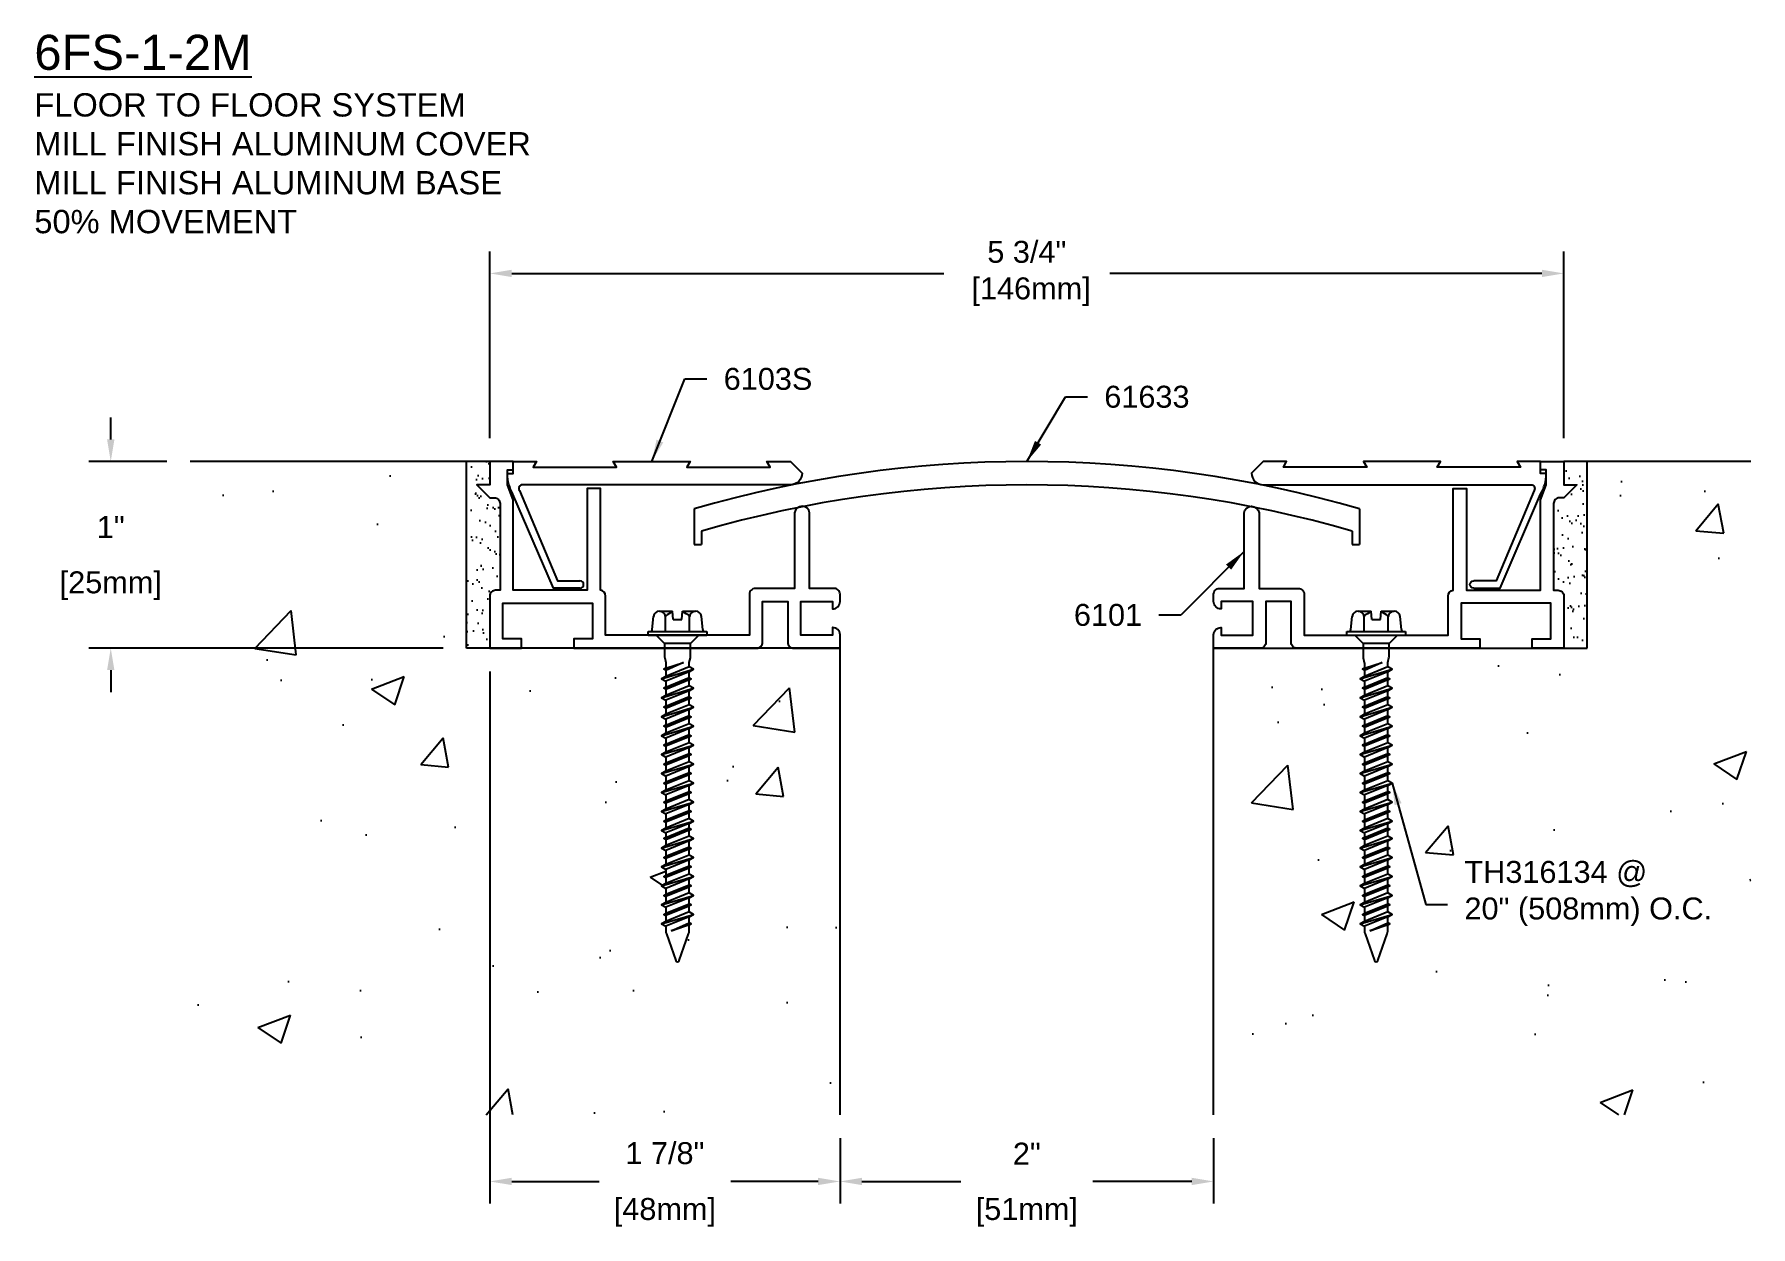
# Model space of a CAD drawing. Header units: inches. Extents: x 28.19 to 37.38, y 15.23 to 21.62.
import ezdxf

# ---------------------------------------------------------------- set-up
doc = ezdxf.new("R2010")
doc.units = ezdxf.units.IN
doc.header["$MEASUREMENT"] = 0
for name, color, linetype in [('Anchors', 4, 'Continuous'), ('Conditions', 1, 'Continuous'), ('Dimensions', 3, 'Continuous'), ('Metals', 7, 'Continuous'), ('Text', 2, 'Continuous')]:
    doc.layers.add(name, color=color, linetype=linetype)
doc.styles.add('arial', font='arial.ttf')
doc.dimstyles.new('Arial', dxfattribs={"dimtxt": 0.1175, "dimasz": 0.1175, "dimexe": 0.1175, "dimexo": 0.125, "dimgap": 0.09, "dimtad": 0, "dimtih": 1, "dimtoh": 1, "dimdec": 4, "dimzin": 0, "dimdsep": 46, "dimlunit": 4, "dimtxsty": 'arial', "dimcen": 0.09, "dimadec": 0, "dimazin": 0, "dimtfac": 1, "dimtdec": 4, "dimtofl": 0, "dimtmove": 0, "dimatfit": 3, "dimfxl": 0, "dimfrac": 2, "dimtolj": 1, "dimtzin": 0, "dimarcsym": 0})

# ---------------------------------------------------------------- blocks, each defined once
blk = doc.blocks.new('6103S')
blk.add_lwpolyline([(-0.407, -0.2854), (-0.5489, -0.2854), (-0.7652, 0.2181, -0.131528), (-0.7944, 0.3275), (-0.7944, 0.3288), (-0.7644, 0.3288), (-0.7644, 0.3938), (-0.6394, 0.3938), (-0.6568, 0.3638), (-0.2111, 0.3638), (-0.2284, 0.3938), (0.1836, 0.3938), (0.1662, 0.3638), (0.6119, 0.3638), (0.5946, 0.3938), (0.7196, 0.3938), (0.7826, 0.3308, -0.414214), (0.7206, 0.2688), (-0.7137, 0.2688, 0.577187), (-0.731, 0.2388), (-0.5266, -0.2454), (-0.4066, -0.2454)], format="xyb")
blk.add_arc((-0.4069, -0.2654), 0.02, 269.65196, 89.15988)
blk = doc.blocks.new('61633')
for p, q in [((-1.7822, -0.1378), (-1.7822, -0.3278)), ((1.7798, -0.1378), (1.7798, -0.3278)), ((-1.7422, -0.2563), (-1.7422, -0.3278)), ((1.7398, -0.2563), (1.7398, -0.3278)), ((-1.7822, -0.3278), (-1.7422, -0.3278)), ((1.7398, -0.3278), (1.7798, -0.3278))]:
    blk.add_line(p, q)
for radius, start, end in [(6.375, 73.77724, 106.22276), (6.25, 73.82572, 106.17428)]:
    blk.add_arc((-0.0012, -6.2589), radius, start, end)
blk = doc.blocks.new('*D3')
at = {"layer": 'Defpoints', "color": 0}
for p in [(32.5001, 15.8299), (34.5001, 15.8299), (32.5001, 15.4734)]:
    blk.add_point(p, dxfattribs=at)
at = {"layer": 'Dimensions', "color": 0, "lineweight": -2}
for p, q in [((32.5001, 15.7049), (32.5001, 15.3559)), ((34.5001, 15.7049), (34.5001, 15.3559)), ((32.6176, 15.4734), (33.1474, 15.4734)), ((34.3826, 15.4734), (33.8528, 15.4734))]:
    blk.add_line(p, q, dxfattribs=at)
at = {"layer": 'Dimensions', "color": 0}
for points in [[(32.6176, 15.493), (32.6176, 15.4539), (32.5001, 15.4734)], [(34.3826, 15.493), (34.3826, 15.4539), (34.5001, 15.4734)]]:
    blk.add_solid(points, dxfattribs=at)
at = {"layer": 'Dimensions', "color": 0, "char_height": 0.1175, "attachment_point": 5, "style": 'arial'}
for s, insert in [('\\A1;2"', (33.5001, 15.6224)), ('\\A1;[51mm]', (33.5001, 15.3081))]:
    blk.add_mtext(s, dxfattribs=dict(at, insert=insert))
blk = doc.blocks.new('*D4')
at = {"layer": 'Defpoints', "color": 0}
for p in [(36.3751, 20.337), (30.6251, 19.3299), (36.3751, 19.3299)]:
    blk.add_point(p, dxfattribs=at)
at = {"layer": 'Dimensions', "color": 0, "lineweight": -2}
for p, q in [((30.6251, 19.4549), (30.6251, 20.4545)), ((36.3751, 19.4549), (36.3751, 20.4545)), ((30.7426, 20.337), (33.0561, 20.337)), ((36.2576, 20.337), (33.9441, 20.337))]:
    blk.add_line(p, q, dxfattribs=at)
at = {"layer": 'Dimensions', "color": 0}
for points in [[(30.7426, 20.3566), (30.7426, 20.3174), (30.6251, 20.337)], [(36.2576, 20.3566), (36.2576, 20.3174), (36.3751, 20.337)]]:
    blk.add_solid(points, dxfattribs=at)
at = {"layer": 'Dimensions', "color": 0, "insert": (33.5001, 20.337), "char_height": 0.1175, "attachment_point": 5, "style": 'arial'}
blk.add_mtext('\\A1;5 3/4"\\P [146mm]', dxfattribs=at)
blk = doc.blocks.new('*D5')
at = {"layer": 'Defpoints', "color": 0}
for p in [(30.6251, 18.3299), (32.5001, 15.8299), (32.5001, 15.4734)]:
    blk.add_point(p, dxfattribs=at)
at = {"layer": 'Dimensions', "color": 0, "lineweight": -2}
for p, q in [((30.6251, 18.2049), (30.6251, 15.3559)), ((32.5001, 15.7049), (32.5001, 15.3559)), ((30.7426, 15.4734), (31.2099, 15.4734)), ((32.3826, 15.4734), (31.9153, 15.4734))]:
    blk.add_line(p, q, dxfattribs=at)
at = {"layer": 'Dimensions', "color": 0}
for points in [[(30.7426, 15.493), (30.7426, 15.4539), (30.6251, 15.4734)], [(32.3826, 15.493), (32.3826, 15.4539), (32.5001, 15.4734)]]:
    blk.add_solid(points, dxfattribs=at)
at = {"layer": 'Dimensions', "color": 0, "char_height": 0.1175, "attachment_point": 5, "style": 'arial'}
for s, insert in [('\\A1;1 7/8"', (31.5626, 15.6242)), ('\\A1;[48mm]', (31.5626, 15.3081))]:
    blk.add_mtext(s, dxfattribs=dict(at, insert=insert))
blk = doc.blocks.new('*D6')
at = {"layer": 'Defpoints', "color": 0}
for p in [(29.0207, 19.3299), (28.5961, 18.3299), (30.5001, 18.3299)]:
    blk.add_point(p, dxfattribs=at)
at = {"layer": 'Dimensions', "color": 0, "lineweight": -2}
for p, q in [((28.5961, 19.4474), (28.5961, 19.5649)), ((28.8957, 19.3299), (28.4786, 19.3299)), ((30.3751, 18.3299), (28.4786, 18.3299)), ((28.5961, 18.2124), (28.5961, 18.0949))]:
    blk.add_line(p, q, dxfattribs=at)
at = {"layer": 'Dimensions', "color": 0}
for points in [[(28.5765, 19.4474), (28.6157, 19.4474), (28.5961, 19.3299)], [(28.5765, 18.2124), (28.6157, 18.2124), (28.5961, 18.3299)]]:
    blk.add_solid(points, dxfattribs=at)
at = {"layer": 'Dimensions', "color": 0, "char_height": 0.1175, "attachment_point": 5, "style": 'arial'}
for s, insert in [('\\A1;1"', (28.5961, 18.9789)), ('\\A1;[25mm]', (28.5961, 18.6646))]:
    blk.add_mtext(s, dxfattribs=dict(at, insert=insert))
blk = doc.blocks.new('TH316134')
for p, q in [((-0.1352, 0.029), (-0.129, 0.1001)), ((-0.0967, 0.1275), (-0.0272, 0.1275)), ((-0.0645, 0.0188), (-0.0645, 0.1001)), ((-0.0232, 0.0825), (-0.0272, 0.1275)), ((0.0233, 0.0825), (0.0272, 0.1275)), ((0.0272, 0.1275), (0.0967, 0.1275)), ((0.0645, 0.0188), (0.0645, 0.1001)), ((0.1352, 0.029), (0.129, 0.1001)), ((-0.1568, 0.0188), (0.1568, 0.0188)), ((-0.1568, 0), (-0.1568, 0.0188)), ((-0.1568, 0), (0.1568, 0)), ((-0.1148, 0), (-0.0697, -0.045)), ((-0.0232, 0.0825), (0.0233, 0.0825)), ((0.1148, 0), (0.0698, -0.045)), ((0.1568, 0.0188), (0.1568, 0)), ((-0.0862, -0.2344), (0.0863, -0.1836)), ((-0.0737, -0.1836), (0.0321, -0.1471)), ((0.0321, -0.1471), (-0.0623, -0.1898)), ((-0.0623, -0.1774), (0.0321, -0.1471)), ((0.0623, -0.1707), (-0.0623, -0.2215)), ((-0.0737, -0.2852), (0.0737, -0.2344)), ((0.0623, -0.1965), (-0.0623, -0.2473)), ((-0.0623, -0.279), (0.0623, -0.2282)), ((0.0623, -0.2405), (-0.0623, -0.2913)), ((0.0623, -0.2722), (-0.0623, -0.323)), ((-0.0862, -0.3359), (0.0863, -0.2852)), ((-0.0737, -0.3867), (0.0737, -0.3359)), ((0.0623, -0.2981), (-0.0623, -0.3489)), ((-0.0623, -0.3806), (0.0623, -0.3298)), ((0.0623, -0.3421), (-0.0623, -0.3929)), ((-0.0862, -0.4375), (0.0863, -0.3867)), ((-0.0737, -0.4883), (0.0737, -0.4375)), ((0.0623, -0.3738), (-0.0623, -0.4246)), ((0.0623, -0.3996), (-0.0623, -0.4504)), ((-0.0623, -0.4821), (0.0623, -0.4313)), ((0.0623, -0.4437), (-0.0623, -0.4944)), ((-0.0862, -0.5391), (0.0863, -0.4883)), ((-0.0737, -0.5898), (0.0737, -0.5391)), ((0.0623, -0.4754), (-0.0623, -0.5261)), ((0.0623, -0.5012), (-0.0623, -0.552)), ((-0.0623, -0.5837), (0.0623, -0.5329)), ((0.0623, -0.5452), (-0.0623, -0.596)), ((-0.0862, -0.6406), (0.0863, -0.5898)), ((-0.0737, -0.6914), (0.0737, -0.6406)), ((0.0623, -0.5769), (-0.0623, -0.6277)), ((0.0623, -0.6028), (-0.0623, -0.6535)), ((-0.0623, -0.6852), (0.0623, -0.6345)), ((-0.0862, -0.7422), (0.0863, -0.6914)), ((0.0623, -0.6468), (-0.0623, -0.6976)), ((0.0623, -0.6785), (-0.0623, -0.7293)), ((0.0623, -0.7043), (-0.0623, -0.7551)), ((-0.0862, -0.8437), (0.0863, -0.793)), ((-0.0737, -0.793), (0.0737, -0.7422)), ((-0.0623, -0.7868), (0.0623, -0.736)), ((0.0623, -0.7484), (-0.0623, -0.7991)), ((0.0623, -0.78), (-0.0623, -0.8308)), ((0.0623, -0.8059), (-0.0623, -0.8567)), ((-0.0862, -0.9453), (0.0863, -0.8945)), ((-0.0737, -0.8945), (0.0737, -0.8437)), ((-0.0623, -0.8884), (0.0623, -0.8376)), ((0.0623, -0.8499), (-0.0623, -0.9007)), ((0.0623, -0.8816), (-0.0623, -0.9324)), ((0.0623, -0.9075), (-0.0623, -0.9582)), ((-0.0862, -1.0469), (0.0863, -0.9961)), ((-0.0737, -0.9961), (0.0737, -0.9453)), ((-0.0623, -0.9899), (0.0623, -0.9391)), ((0.0623, -0.9515), (-0.0623, -1.0023)), ((0.0623, -0.9832), (-0.0623, -1.034)), ((0.0623, -1.009), (-0.0623, -1.0598)), ((-0.0862, -1.1406), (0.0863, -1.0898)), ((-0.0737, -1.0898), (0.0737, -1.0391)), ((-0.0623, -1.0837), (0.0623, -1.0329)), ((0.0623, -1.0452), (-0.0623, -1.096)), ((0.0623, -1.0769), (-0.0623, -1.1277)), ((-0.0862, -1.2422), (0.0863, -1.1914)), ((-0.0737, -1.1914), (0.0737, -1.1406)), ((0.0623, -1.1028), (-0.0623, -1.1535)), ((-0.0623, -1.1852), (0.0623, -1.1345)), ((0.0623, -1.1468), (-0.0623, -1.1976)), ((0.0623, -1.1785), (-0.0623, -1.2293)), ((-0.0737, -1.293), (0.0737, -1.2422)), ((0.0623, -1.2043), (-0.0623, -1.2551)), ((-0.0623, -1.2868), (0.0623, -1.236)), ((0.0623, -1.2484), (-0.0623, -1.2991)), ((0.0623, -1.28), (-0.0623, -1.3308)), ((-0.0862, -1.3437), (0.0863, -1.293)), ((-0.0737, -1.3945), (0.0737, -1.3437)), ((0.0623, -1.3059), (-0.0623, -1.3567)), ((-0.0623, -1.3884), (0.0623, -1.3376)), ((0.0623, -1.3499), (-0.0623, -1.4007)), ((-0.0862, -1.4453), (0.0863, -1.3945)), ((-0.0737, -1.4961), (0.0737, -1.4453)), ((0.0623, -1.3816), (-0.0623, -1.4324)), ((0.0623, -1.4075), (-0.0623, -1.4582)), ((-0.0623, -1.4899), (0.0623, -1.4391)), ((0.0623, -1.4515), (-0.0623, -1.5023)), ((-0.0862, -1.5469), (0.0863, -1.4961)), ((0.0623, -1.4832), (-0.0623, -1.534)), ((0.0623, -1.509), (-0.0623, -1.5598)), ((-0.0335, -1.5838), (0.0623, -1.5407)), ((-0.0335, -1.5838), (0.0737, -1.5469)), ((0.0623, -1.553), (-0.0335, -1.5838))]:
    blk.add_line(p, q)
blk.add_lwpolyline([(0.0698, -0.045), (-0.0697, -0.045), (-0.0697, -0.1121, 0.052126), (-0.0687, -0.1217), (-0.0633, -0.1477, -0.052126), (-0.0623, -0.1573), (-0.0623, -0.1774), (-0.0737, -0.1836), (-0.0623, -0.1898), (-0.0623, -0.2215), (-0.0862, -0.2344), (-0.0623, -0.2473), (-0.0623, -0.279), (-0.0737, -0.2852), (-0.0623, -0.2913), (-0.0623, -0.323), (-0.0862, -0.3359), (-0.0623, -0.3489), (-0.0623, -0.3806), (-0.0737, -0.3867), (-0.0623, -0.3929), (-0.0623, -0.4246), (-0.0862, -0.4375), (-0.0623, -0.4504), (-0.0623, -0.4821), (-0.0737, -0.4883), (-0.0623, -0.4944), (-0.0623, -0.5261), (-0.0862, -0.5391), (-0.0623, -0.552), (-0.0623, -0.5837), (-0.0737, -0.5898), (-0.0623, -0.596), (-0.0623, -0.6277), (-0.0862, -0.6406), (-0.0623, -0.6535), (-0.0623, -0.6852), (-0.0737, -0.6914), (-0.0623, -0.6976), (-0.0623, -0.7293), (-0.0862, -0.7422), (-0.0623, -0.7551), (-0.0623, -0.7868), (-0.0737, -0.793), (-0.0623, -0.7991), (-0.0623, -0.8308), (-0.0862, -0.8437), (-0.0623, -0.8567), (-0.0623, -0.8884), (-0.0737, -0.8945), (-0.0623, -0.9007), (-0.0623, -0.9324), (-0.0862, -0.9453), (-0.0623, -0.9582), (-0.0623, -0.9899), (-0.0737, -0.9961), (-0.0623, -1.0023), (-0.0623, -1.034), (-0.0862, -1.0469), (-0.0623, -1.0598), (-0.0623, -1.0837), (-0.0737, -1.0898), (-0.0623, -1.096), (-0.0623, -1.1277), (-0.0862, -1.1406), (-0.0623, -1.1535), (-0.0623, -1.1852), (-0.0737, -1.1914), (-0.0623, -1.1976), (-0.0623, -1.2293), (-0.0862, -1.2422), (-0.0623, -1.2551), (-0.0623, -1.2868), (-0.0737, -1.293), (-0.0623, -1.2991), (-0.0623, -1.3308), (-0.0862, -1.3437), (-0.0623, -1.3567), (-0.0623, -1.3884), (-0.0737, -1.3945), (-0.0623, -1.4007), (-0.0623, -1.4324), (-0.0862, -1.4453), (-0.0623, -1.4582), (-0.0623, -1.4899), (-0.0737, -1.4961), (-0.0623, -1.5023), (-0.0623, -1.534), (-0.0862, -1.5469), (-0.0623, -1.5598), (-0.0623, -1.5857, 0.084437), (-0.0596, -1.601), (-0.0096, -1.7438, 0.648167), (0.0096, -1.7438), (0.0596, -1.601, 0.084437), (0.0623, -1.5857), (0.0623, -1.553), (0.0737, -1.5469), (0.0623, -1.5407), (0.0623, -1.509), (0.0863, -1.4961), (0.0623, -1.4832), (0.0623, -1.4515), (0.0737, -1.4453), (0.0623, -1.4391), (0.0623, -1.4075), (0.0863, -1.3945), (0.0623, -1.3816), (0.0623, -1.3499), (0.0737, -1.3437), (0.0623, -1.3376), (0.0623, -1.3059), (0.0863, -1.293), (0.0623, -1.28), (0.0623, -1.2484), (0.0737, -1.2422), (0.0623, -1.236), (0.0623, -1.2043), (0.0863, -1.1914), (0.0623, -1.1785), (0.0623, -1.1468), (0.0737, -1.1406), (0.0623, -1.1345), (0.0623, -1.1028), (0.0863, -1.0898), (0.0623, -1.0769), (0.0623, -1.0452), (0.0737, -1.0391), (0.0623, -1.0329), (0.0623, -1.009), (0.0863, -0.9961), (0.0623, -0.9832), (0.0623, -0.9515), (0.0737, -0.9453), (0.0623, -0.9391), (0.0623, -0.9075), (0.0863, -0.8945), (0.0623, -0.8816), (0.0623, -0.8499), (0.0737, -0.8437), (0.0623, -0.8376), (0.0623, -0.8059), (0.0863, -0.793), (0.0623, -0.78), (0.0623, -0.7484), (0.0737, -0.7422), (0.0623, -0.736), (0.0623, -0.7043), (0.0863, -0.6914), (0.0623, -0.6785), (0.0623, -0.6468), (0.0737, -0.6406), (0.0623, -0.6345), (0.0623, -0.6028), (0.0863, -0.5898), (0.0623, -0.5769), (0.0623, -0.5452), (0.0737, -0.5391), (0.0623, -0.5329), (0.0623, -0.5012), (0.0863, -0.4883), (0.0623, -0.4754), (0.0623, -0.4437), (0.0737, -0.4375), (0.0623, -0.4313), (0.0623, -0.3996), (0.0863, -0.3867), (0.0623, -0.3738), (0.0623, -0.3421), (0.0737, -0.3359), (0.0623, -0.3298), (0.0623, -0.2981), (0.0863, -0.2852), (0.0623, -0.2722), (0.0623, -0.2405), (0.0737, -0.2344), (0.0623, -0.2282), (0.0623, -0.1965), (0.0863, -0.1836), (0.0623, -0.1707), (0.0623, -0.1573, -0.052126), (0.0633, -0.1477), (0.0687, -0.1217, 0.052126), (0.0698, -0.1121)], format="xyb", close=True)
for centre, radius, start, end in [((-0.0967, 0.0948), 0.0327, 9.28497, 170.71503), ((0, 0.0379), 0.0896, 107.42152, 136.04074), ((0, 0.0379), 0.0896, 43.95926, 72.57848), ((0.0967, 0.0948), 0.0327, 9.28497, 170.71503), ((-0.1464, 0.03), 0.0112, 270, 355), ((0.1464, 0.03), 0.0112, 185, 270)]:
    blk.add_arc(centre, radius, start, end)
blk = doc.blocks.new('6101')
at = {"layer": 'Metals'}
blk.add_lwpolyline([(0.28, 0.031, -0.414214), (0.249, 0), (0, 0), (0, 0.072, -0.414214), (0.038, 0.11), (0.04, 0.11), (0.04, 0.07), (0.21, 0.07), (0.21, 0.25), (0.04, 0.25), (0.04, 0.21, -0.414214), (0, 0.25), (0, 0.289, -0.414214), (0.031, 0.32), (0.163, 0.32), (0.163, 0.7244, -0.890564), (0.243, 0.7244), (0.243, 0.32), (0.454, 0.32, -0.414214), (0.485, 0.289), (0.485, 0.07), (1.255, 0.07), (1.255, 0.279, -0.386101), (1.283, 0.3099), (1.283, 0.855), (1.353, 0.855), (1.353, 0.31), (1.75, 0.31), (1.75, 0.795), (1.78, 0.875), (1.78, 0.955), (1.75, 0.955), (1.75, 1), (1.875, 1), (1.875, 0.875), (1.945, 0.875), (1.875, 0.805), (1.851, 0.805, 0.414214), (1.82, 0.774), (1.82, 0.31), (1.844, 0.31, -0.414214), (1.875, 0.279), (1.875, 0), (1.705, 0), (1.705, 0.05), (1.805, 0.05), (1.805, 0.24), (1.325, 0.24), (1.325, 0.05), (1.425, 0.05), (1.425, 0), (1.255, 0), (0.446, 0, -0.414214), (0.415, 0.031), (0.415, 0.25), (0.28, 0.25)], format="xyb", close=True, dxfattribs=at)

msp = doc.modelspace()

# ---------------------------------------------------------------- hatches: boundary and pattern name
at = {"layer": 'Conditions'}
h = msp.add_hatch(dxfattribs=at)
h.set_pattern_fill('AR-CONC', color=256, scale=0.25, style=0)
h.paths.add_polyline_path([(31.56784, 17.10081), (31.55639, 17.10698), (31.56784, 17.11314), (31.56784, 17.14483), (31.54384, 17.15776), (31.56784, 17.17068), (31.56784, 17.20238), (31.55639, 17.20854), (31.56784, 17.2147), (31.56784, 17.2464), (31.54384, 17.25932), (31.56784, 17.27225), (31.56784, 17.30394), (31.55639, 17.3101), (31.56784, 17.31627), (31.56784, 17.34015), (31.54384, 17.35307), (31.56784, 17.366), (31.56784, 17.39769), (31.55639, 17.40385), (31.56784, 17.41002), (31.56784, 17.44171), (31.54384, 17.45463), (31.56784, 17.46756), (31.56784, 17.49925), (31.55639, 17.50542), (31.56784, 17.51158), (31.56784, 17.54327), (31.54384, 17.5562), (31.56784, 17.56912), (31.56784, 17.60081), (31.55639, 17.60698), (31.56784, 17.61314), (31.56784, 17.64483), (31.54384, 17.65776), (31.56784, 17.67068), (31.56784, 17.70238), (31.55639, 17.70854), (31.56784, 17.7147), (31.56784, 17.7464), (31.54384, 17.75932), (31.56784, 17.77225), (31.56784, 17.80394), (31.55639, 17.8101), (31.56784, 17.81627), (31.56784, 17.84796), (31.54384, 17.86088), (31.56784, 17.87381), (31.56784, 17.9055), (31.55639, 17.91167), (31.56784, 17.91783), (31.56784, 17.94952), (31.54384, 17.96245), (31.56784, 17.97537), (31.56784, 18.00706), (31.55639, 18.01323), (31.56784, 18.01939), (31.56784, 18.05108), (31.54384, 18.06401), (31.56784, 18.07693), (31.56784, 18.10863), (31.55639, 18.11479), (31.56784, 18.12095), (31.56784, 18.15265), (31.54384, 18.16557), (31.56784, 18.1785), (31.56784, 18.21019), (31.55639, 18.21635), (31.56784, 18.22252), (31.56784, 18.24265, 0.0521265), (31.56683, 18.25227), (31.56034, 18.28299), (31.56034, 18.32995), (31.24509, 18.32995), (31.07509, 18.32995), (30.50009, 18.32995), (30.50009, 19.32995), (29.02074, 19.32995), (29.02074, 15.82995), (32.50009, 15.82995), (32.50009, 18.32995), (32.25109, 18.32995), (31.69984, 18.32995), (31.69984, 18.28299), (31.69334, 18.25227, 0.0521265), (31.69234, 18.24265), (31.69234, 18.22928), (31.71634, 18.21635), (31.69234, 18.20343), (31.69234, 18.17174), (31.70378, 18.16557), (31.69234, 18.15941), (31.69234, 18.12772), (31.71634, 18.11479), (31.69234, 18.10187), (31.69234, 18.07017), (31.70378, 18.06401), (31.69234, 18.05785), (31.69234, 18.02615), (31.71634, 18.01323), (31.69234, 18.0003), (31.69234, 17.96861), (31.70378, 17.96245), (31.69234, 17.95628), (31.69234, 17.92459), (31.71634, 17.91167), (31.69234, 17.89874), (31.69234, 17.86705), (31.70378, 17.86088), (31.69234, 17.85472), (31.69234, 17.82303), (31.71634, 17.8101), (31.69234, 17.79718), (31.69234, 17.76549), (31.70378, 17.75932), (31.69234, 17.75316), (31.69234, 17.72147), (31.71634, 17.70854), (31.69234, 17.69562), (31.69234, 17.66392), (31.70378, 17.65776), (31.69234, 17.6516), (31.69234, 17.6199), (31.71634, 17.60698), (31.69234, 17.59405), (31.69234, 17.56236), (31.70378, 17.5562), (31.69234, 17.55003), (31.69234, 17.51834), (31.71634, 17.50542), (31.69234, 17.49249), (31.69234, 17.4608), (31.70378, 17.45463), (31.69234, 17.44847), (31.69234, 17.41678), (31.71634, 17.40385), (31.69234, 17.39093), (31.69234, 17.36705), (31.70378, 17.36088), (31.69234, 17.35472), (31.69234, 17.32303), (31.71634, 17.3101), (31.69234, 17.29718), (31.69234, 17.26549), (31.70378, 17.25932), (31.69234, 17.25316), (31.69234, 17.22147), (31.71634, 17.20854), (31.69234, 17.19562), (31.69234, 17.16392), (31.70378, 17.15776), (31.69234, 17.1516), (31.69234, 17.1199), (31.71634, 17.10698), (31.69234, 17.09405), (31.69234, 17.06236), (31.70378, 17.0562), (31.69234, 17.05003), (31.69234, 17.01834), (31.71634, 17.00542), (31.69234, 16.99249), (31.69234, 16.9608), (31.70378, 16.95463), (31.69234, 16.94847), (31.69234, 16.91678), (31.71634, 16.90385), (31.69234, 16.89093), (31.69234, 16.85924), (31.70378, 16.85307), (31.69234, 16.84691), (31.69234, 16.81429, -0.084437), (31.68972, 16.79891), (31.64031, 16.65786, -0.7741233), (31.61986, 16.65786), (31.57045, 16.79891, -0.084437), (31.56784, 16.81429), (31.56784, 16.84015), (31.54384, 16.85307), (31.56784, 16.866), (31.56784, 16.89769), (31.55639, 16.90385), (31.56784, 16.91002), (31.56784, 16.94171), (31.54384, 16.95463), (31.56784, 16.96756), (31.56784, 16.99925), (31.55639, 17.00542), (31.56784, 17.01158), (31.56784, 17.04327), (31.54384, 17.0562), (31.56784, 17.06912)])
h = msp.add_hatch(dxfattribs=at)
h.set_pattern_fill('AR-SAND', color=256, scale=0.0625, style=0)
h.paths.add_polyline_path([(30.68009, 19.10395, 0.4142136), (30.64909, 19.13495), (30.62509, 19.13495), (30.55509, 19.20495), (30.62509, 19.20495), (30.62509, 19.32995), (30.50009, 19.32995), (30.50009, 18.32995), (30.62509, 18.32995), (30.62509, 18.60895, -0.4142136), (30.65609, 18.63995), (30.68009, 18.63995)])
h = msp.add_hatch(dxfattribs=at)
h.set_pattern_fill('AR-CONC', color=256, scale=0.25, style=0)
h.paths.add_polyline_path([(37.37509, 19.32995), (36.50009, 19.32995), (36.50009, 18.32995), (35.43984, 18.32995), (35.43984, 18.28299), (35.43334, 18.25227, 0.0521265), (35.43234, 18.24265), (35.43234, 18.22928), (35.45634, 18.21635), (35.43234, 18.20343), (35.43234, 18.17174), (35.44378, 18.16557), (35.43234, 18.15941), (35.43234, 18.12772), (35.45634, 18.11479), (35.43234, 18.10187), (35.43234, 18.07017), (35.44378, 18.06401), (35.43234, 18.05785), (35.43234, 18.02615), (35.45634, 18.01323), (35.43234, 18.0003), (35.43234, 17.96861), (35.44378, 17.96245), (35.43234, 17.95628), (35.43234, 17.92459), (35.45634, 17.91167), (35.43234, 17.89874), (35.43234, 17.86705), (35.44378, 17.86088), (35.43234, 17.85472), (35.43234, 17.82303), (35.45634, 17.8101), (35.43234, 17.79718), (35.43234, 17.76549), (35.44378, 17.75932), (35.43234, 17.75316), (35.43234, 17.72147), (35.45634, 17.70854), (35.43234, 17.69562), (35.43234, 17.66392), (35.44378, 17.65776), (35.43234, 17.6516), (35.43234, 17.6199), (35.45634, 17.60698), (35.43234, 17.59405), (35.43234, 17.56236), (35.44378, 17.5562), (35.43234, 17.55003), (35.43234, 17.51834), (35.45634, 17.50542), (35.43234, 17.49249), (35.43234, 17.4608), (35.44378, 17.45463), (35.43234, 17.44847), (35.43234, 17.41678), (35.45634, 17.40385), (35.43234, 17.39093), (35.43234, 17.36705), (35.44378, 17.36088), (35.43234, 17.35472), (35.43234, 17.32303), (35.45634, 17.3101), (35.43234, 17.29718), (35.43234, 17.26549), (35.44378, 17.25932), (35.43234, 17.25316), (35.43234, 17.22147), (35.45634, 17.20854), (35.43234, 17.19562), (35.43234, 17.16392), (35.44378, 17.15776), (35.43234, 17.1516), (35.43234, 17.1199), (35.45634, 17.10698), (35.43234, 17.09405), (35.43234, 17.06236), (35.44378, 17.0562), (35.43234, 17.05003), (35.43234, 17.01834), (35.45634, 17.00542), (35.43234, 16.99249), (35.43234, 16.9608), (35.44378, 16.95463), (35.43234, 16.94847), (35.43234, 16.91678), (35.45634, 16.90385), (35.43234, 16.89093), (35.43234, 16.85924), (35.44378, 16.85307), (35.43234, 16.84691), (35.43234, 16.81429, -0.084437), (35.42972, 16.79891), (35.38031, 16.65786, -0.7741233), (35.35986, 16.65786), (35.31045, 16.79891, -0.084437), (35.30784, 16.81429), (35.30784, 16.84015), (35.28384, 16.85307), (35.30784, 16.866), (35.30784, 16.89769), (35.29639, 16.90385), (35.30784, 16.91002), (35.30784, 16.94171), (35.28384, 16.95463), (35.30784, 16.96756), (35.30784, 16.99925), (35.29639, 17.00542), (35.30784, 17.01158), (35.30784, 17.04327), (35.28384, 17.0562), (35.30784, 17.06912), (35.30784, 17.10081), (35.29639, 17.10698), (35.30784, 17.11314), (35.30784, 17.14483), (35.28384, 17.15776), (35.30784, 17.17068), (35.30784, 17.20238), (35.29639, 17.20854), (35.30784, 17.2147), (35.30784, 17.2464), (35.28384, 17.25932), (35.30784, 17.27225), (35.30784, 17.30394), (35.29639, 17.3101), (35.30784, 17.31627), (35.30784, 17.34015), (35.28384, 17.35307), (35.30784, 17.366), (35.30784, 17.39769), (35.29639, 17.40385), (35.30784, 17.41002), (35.30784, 17.44171), (35.28384, 17.45463), (35.30784, 17.46756), (35.30784, 17.49925), (35.29639, 17.50542), (35.30784, 17.51158), (35.30784, 17.54327), (35.28384, 17.5562), (35.30784, 17.56912), (35.30784, 17.60081), (35.29639, 17.60698), (35.30784, 17.61314), (35.30784, 17.64483), (35.28384, 17.65776), (35.30784, 17.67068), (35.30784, 17.70238), (35.29639, 17.70854), (35.30784, 17.7147), (35.30784, 17.7464), (35.28384, 17.75932), (35.30784, 17.77225), (35.30784, 17.80394), (35.29639, 17.8101), (35.30784, 17.81627), (35.30784, 17.84796), (35.28384, 17.86088), (35.30784, 17.87381), (35.30784, 17.9055), (35.29639, 17.91167), (35.30784, 17.91783), (35.30784, 17.94952), (35.28384, 17.96245), (35.30784, 17.97537), (35.30784, 18.00706), (35.29639, 18.01323), (35.30784, 18.01939), (35.30784, 18.05108), (35.28384, 18.06401), (35.30784, 18.07693), (35.30784, 18.10863), (35.29639, 18.11479), (35.30784, 18.12095), (35.30784, 18.15265), (35.28384, 18.16557), (35.30784, 18.1785), (35.30784, 18.21019), (35.29639, 18.21635), (35.30784, 18.22252), (35.30784, 18.24265, 0.0521265), (35.30683, 18.25227), (35.30034, 18.28299), (35.30034, 18.32995), (34.94609, 18.32995), (34.50009, 18.32995), (34.50009, 15.82995), (37.37509, 15.82995)])
h.paths.add_polyline_path([(35.81347, 17.22111), (37.17931, 17.22111), (37.17931, 16.81023), (35.81347, 16.81023)], flags=24)
h = msp.add_hatch(dxfattribs=at)
h.set_pattern_fill('AR-SAND', color=256, scale=0.0625, style=0)
h.paths.add_polyline_path([(36.50009, 19.32995), (36.37509, 19.32995), (36.37509, 19.20495), (36.44509, 19.20495), (36.37509, 19.13495), (36.35109, 19.13495, 0.4142136), (36.32009, 19.10395), (36.32009, 18.63995), (36.34409, 18.63995, -0.4142136), (36.37509, 18.60895), (36.37509, 18.32995), (36.38744, 18.32995), (36.50009, 18.32995)])

# ---------------------------------------------------------------- linework, layer by layer
for p, q in [((30.62509, 19.32995), (29.02074, 19.32995)), ((36.50009, 18.32995), (36.50009, 19.32995)), ((32.50009, 18.32995), (30.50009, 18.32995)), ((32.50009, 15.82995), (32.50009, 18.32995)), ((34.50009, 15.82995), (34.50009, 18.32995)), ((34.50009, 18.32995), (36.50009, 18.32995)), ((36.37509, 18.32995), (36.38744, 18.32995))]:
    msp.add_line(p, q, dxfattribs=at)
for points in [[(30.50009, 18.32995), (30.50009, 19.32995)], [(37.37509, 19.32995), (36.37509, 19.32995)]]:
    msp.add_lwpolyline(points, dxfattribs=at)

# ---------------------------------------------------------------- block references
at = {"xscale": -1}
msp.add_blockref('6101', (32.50009, 18.32995), dxfattribs=at)
msp.add_blockref('6101', (34.50009, 18.32995))
at = {"layer": 'Anchors'}
for p in [(31.63009, 18.39995), (35.37009, 18.39995)]:
    msp.add_blockref('TH316134', p, dxfattribs=at)
at = {"layer": 'Metals'}
for name, p in [('61633', (33.50132, 19.21303)), ('6103S', (31.51454, 18.93611))]:
    msp.add_blockref(name, p, dxfattribs=at)
at = {"layer": 'Metals', "xscale": -1}
msp.add_blockref('6103S', (35.48564, 18.93611), dxfattribs=at)

# ---------------------------------------------------------------- texts
at = {"layer": 'Text', "insert": (28.18695, 21.61482), "char_height": 0.1875, "width": 4.75, "attachment_point": 1, "style": 'arial'}
msp.add_mtext('{\\L6FS-1-2M\\P\\H0.6667x;\\lFLOOR TO FLOOR SYSTEM\\PMILL FINISH ALUMINUM COVER\\PMILL FINISH ALUMINUM BASE\\P50% MOVEMENT }', dxfattribs=at)
at = {"layer": 'Text', "char_height": 0.1175, "style": 'arial'}
for s, insert, attachment_point in [('6103S', (31.87735, 19.83099), 1), ('61633', (33.91472, 19.73525), 1), ('6101', (34.11719, 18.44752), 9), ('TH316134 @\\P20" (508mm) O.C.', (35.84285, 17.01567), 4)]:
    msp.add_mtext(s, dxfattribs=dict(at, insert=insert, attachment_point=attachment_point))

# ---------------------------------------------------------------- dimensions: what is measured, and where the dimension line sits
at = {"layer": 'Dimensions'}
dim = msp.add_linear_dim(base=(36.37509, 20.337), p1=(30.62509, 19.32995), p2=(36.37509, 19.32995), dimstyle='Arial', override={"dimpost": '\\X'}, dxfattribs=at)
dim.commit()
dim.dimension.update_dxf_attribs({"geometry": '*D4', "text_midpoint": (33.50009, 20.337), "dimtype": 160})
dim = msp.add_linear_dim(base=(28.59613, 18.32995), p1=(29.02074, 19.32995), p2=(30.50009, 18.32995), angle=90, dimstyle='Arial', override={"dimpost": '\\X'}, dxfattribs=at)
dim.commit()
dim.dimension.update_dxf_attribs({"geometry": '*D6', "text_midpoint": (28.59613, 18.82995)})
for p1, picture, middle in [((30.62509, 18.32995), '*D5', (31.56259, 15.47345)), ((34.50009, 15.82995), '*D3', (33.50009, 15.47345))]:
    dim = msp.add_linear_dim(base=(32.50009, 15.47345), p1=p1, p2=(32.50009, 15.82995), dimstyle='Arial', override={"dimpost": '\\X'}, dxfattribs=at)
    dim.commit()
    dim.dimension.update_dxf_attribs({"geometry": picture, "text_midpoint": middle})

# ---------------------------------------------------------------- leaders
at = {"layer": 'Text', "annotation_type": 0, "has_hookline": 1}
for points, hookline_direction, text_width in [([(31.49209, 19.32995), (31.66985, 19.77224), (31.78735, 19.77224)], 0, 0.4599), ([(33.50009, 19.32908), (33.70722, 19.6765), (33.82472, 19.6765)], 0, 0.44283), ([(34.66309, 18.8478), (34.32469, 18.50627), (34.20719, 18.50627)], 1, 0.32886), ([(35.45634, 17.60698), (35.63535, 16.95692), (35.75285, 16.95692)], 0, 1.30709)]:
    msp.add_leader(points, dimstyle='Arial', dxfattribs=dict(at, hookline_direction=hookline_direction, text_width=text_width))

doc.saveas('drawing.dxf')
